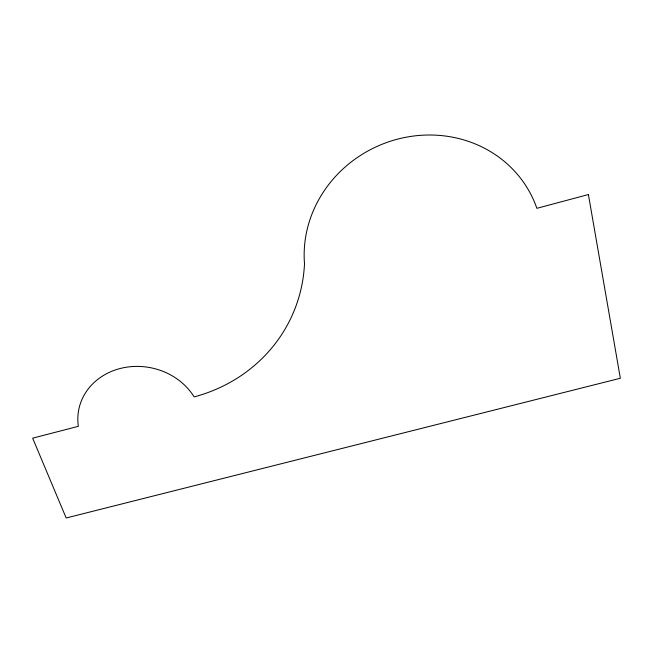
<?xml version="1.0" encoding="UTF-8"?>
<svg xmlns="http://www.w3.org/2000/svg" width="653" height="653" viewBox="0 0 653 653"><rect width="100%" height="100%" fill="white"/><g stroke="black" fill="none" stroke-linecap="round" stroke-linejoin="round"><path stroke-width="0.98" d="M588.402 194.545L536.872 208.323A120.634 112.822 -24.8 0 0 400.224 138.477A120.634 112.822 -24.8 0 0 304.502 263.755A162.466 151.472 22.5 0 1 194.121 396.902A62.402 55.089 11.1 0 0 120.348 368.455A62.402 55.089 11.1 0 0 78.344 426.319L32.65 438.171L66.173 517.984L620.35 378.258L588.402 194.545"/></g></svg>
